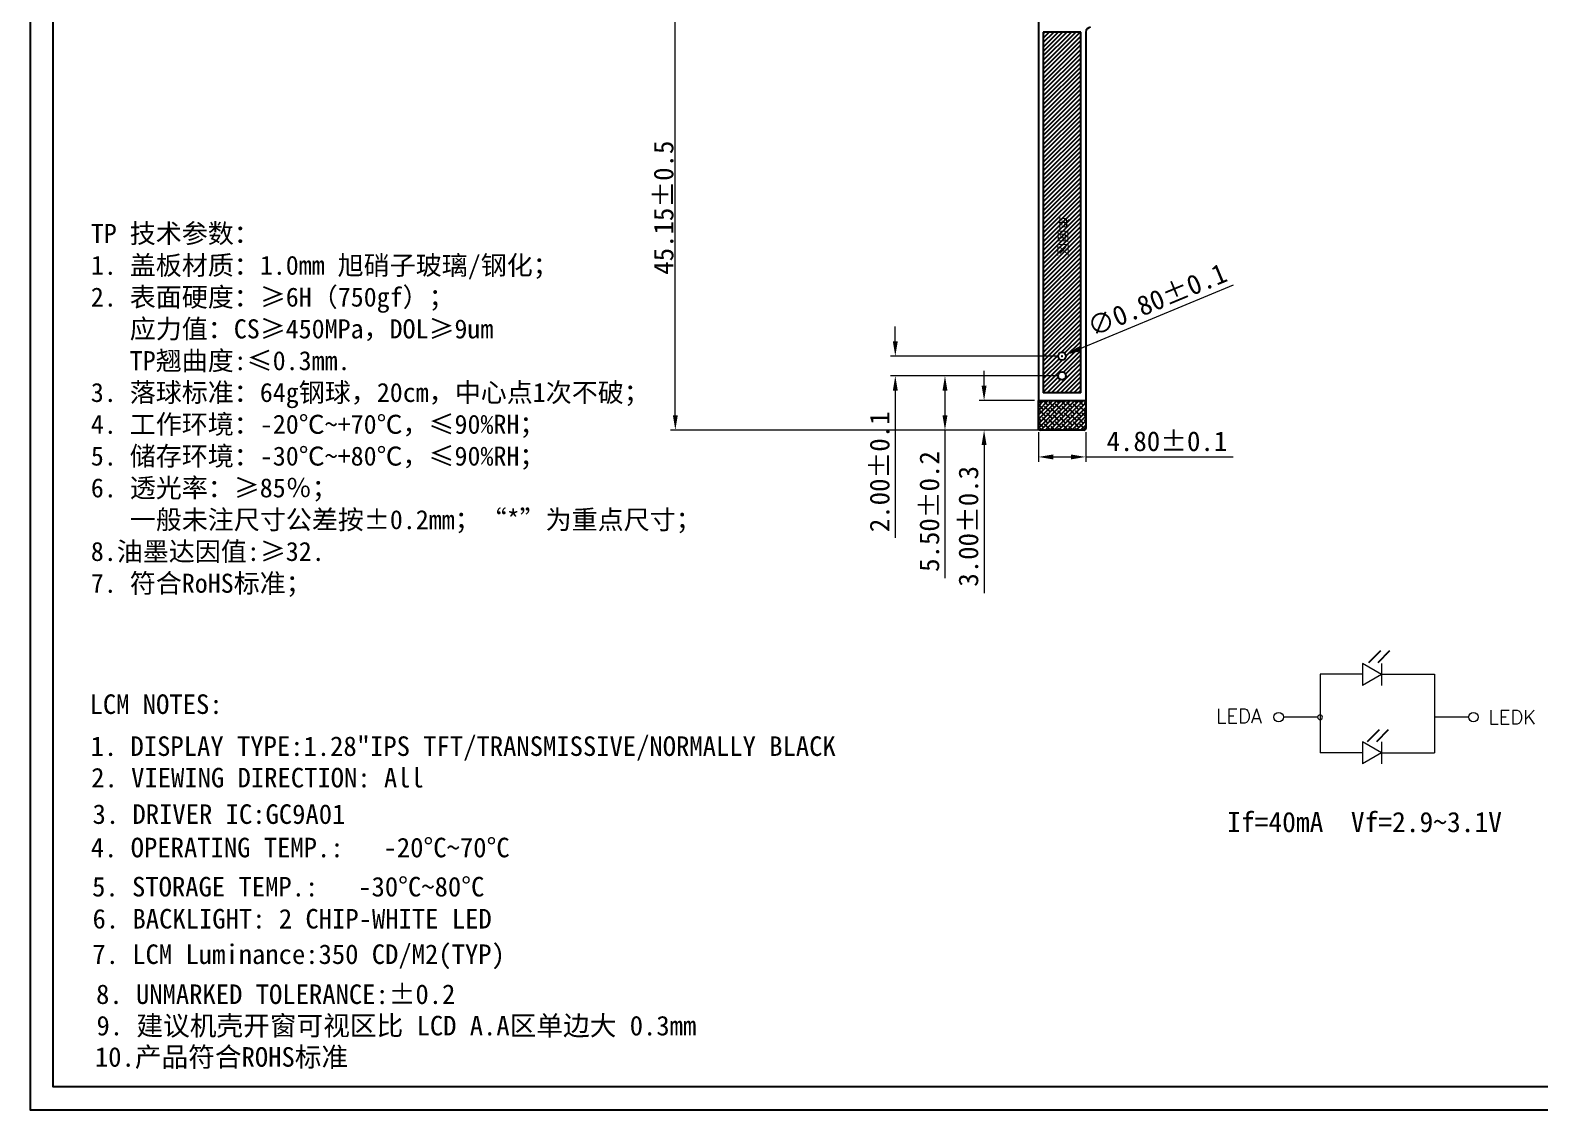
# Model space of a CAD drawing. Header units: millimetres. Extents: x 1006 to 1299, y 435 to 634.
# Drawn here: x 1006.4 to 1159.5, y 434.7 to 544.2 of the extents above; entities that cross this region are included whole.
import ezdxf

# ---------------------------------------------------------------- set-up
doc = ezdxf.new("R2010")
doc.units = ezdxf.units.MM
for name, color, linetype in [('dim', 3, 'Continuous'), ('FPC', 33, 'Continuous'), ('FRAME', 154, 'Continuous'), ('图框', 7, 'Continuous')]:
    doc.layers.add(name, color=color, linetype=linetype)
doc.layers.add('DIM（标注）', color=3, linetype='Continuous', lineweight=15)
doc.styles.add('RD', font='ROMAND.shx', dxfattribs={"width": 0.8})
doc.styles.add('St', font='', dxfattribs={"height": 2})
doc.styles.add('style2', font='romans.shx', dxfattribs={"bigfont": 'bigfont.shx'})
doc.styles.add('宋体', font='')
doc.styles.add('工程', font='gbenor.shx', dxfattribs={"width": 1.25, "bigfont": 'gbcbig.shx'})
doc.styles.get('St').set_extended_font_data('SimSun')
doc.styles.get('宋体').set_extended_font_data('SimSun')
doc.dimstyles.new('SH', dxfattribs={"dimscale": 1.4, "dimtxt": 1, "dimasz": 0.5, "dimexe": 0.8, "dimexo": 0.625, "dimtad": 0, "dimzin": 0, "dimdsep": 46, "dimtxsty": 'RD', "dimcen": 2.5, "dimadec": 0, "dimazin": 0, "dimtfac": 0.6, "dimtmove": 0, "dimatfit": 3, "dimfxl": 1, "dimtolj": 1, "dimarcsym": 0})
doc.dimstyles.new('标准', dxfattribs={"dimtxt": 2, "dimasz": 1.8, "dimexe": 0.5, "dimexo": 0.4, "dimgap": 0.1, "dimtad": 1, "dimzin": 1, "dimdsep": 46, "dimtxsty": '工程', "dimblk": 'CLOSEDBLANK', "dimcen": 0.09, "dimclrd": 3, "dimclre": 3, "dimclrt": 3, "dimadec": 0, "dimazin": 0, "dimtfac": 1, "dimtofl": 0, "dimtmove": 0, "dimatfit": 3, "dimldrblk": 'CLOSEDBLANK', "dimfxl": 1, "dimtolj": 1, "dimlwd": 0, "dimlwe": 0, "dimarcsym": 0})

# ---------------------------------------------------------------- blocks, each defined once
blk = doc.blocks.new('*D123')
at = {"color": 7, "lineweight": 0, "transparency": 16777216}
for p, q in [((1108.66, 503.47), (1108.66, 500.45)), ((1113.46, 503.47), (1113.46, 500.45))]:
    blk.add_line(p, q, dxfattribs=at)
at = {"color": 3, "lineweight": 0, "transparency": 16777216}
for p, q in [((1110.16, 500.95), (1111.96, 500.95)), ((1113.46, 500.95), (1128.44, 500.95))]:
    blk.add_line(p, q, dxfattribs=at)
at = {"color": 3, "transparency": 16777216}
for points in [[(1110.16, 501.2), (1110.16, 500.7), (1108.66, 500.95)], [(1111.96, 501.2), (1111.96, 500.7), (1113.46, 500.95)]]:
    blk.add_solid(points, dxfattribs=at)
at = {"layer": 'Defpoints', "color": 0, "transparency": 16777216}
for p in [(1108.66, 503.87), (1113.46, 503.87), (1113.46, 500.95)]:
    blk.add_point(p, dxfattribs=at)
at = {"color": 3, "transparency": 16777216, "insert": (1121.7, 502.53), "char_height": 2, "attachment_point": 5, "style": '宋体'}
blk.add_mtext('\\A1;4.80±0.1', dxfattribs=at)
blk = doc.blocks.new('_ClosedBlank')
at = {"color": 0, "linetype": 'ByBlock', "lineweight": -2}
for p, q in [((-1, 0.17), (0, 0)), ((-1, 0.17), (-1, -0.17)), ((0, 0), (-1, -0.17))]:
    blk.add_line(p, q, dxfattribs=at)
blk = doc.blocks.new('*D124')
at = {"color": 3, "lineweight": 0, "transparency": 16777216}
for p, q in [((1103.15, 508.17), (1103.15, 509.67)), ((1103.15, 502.17), (1103.15, 487.14))]:
    blk.add_line(p, q, dxfattribs=at)
at = {"color": 7, "lineweight": 0, "transparency": 16777216}
for p, q in [((1108.26, 506.67), (1102.65, 506.67)), ((1108.46, 503.67), (1102.65, 503.67))]:
    blk.add_line(p, q, dxfattribs=at)
at = {"color": 3, "transparency": 16777216}
for points in [[(1102.9, 508.17), (1103.4, 508.17), (1103.15, 506.67)], [(1102.9, 502.17), (1103.4, 502.17), (1103.15, 503.67)]]:
    blk.add_solid(points, dxfattribs=at)
at = {"layer": 'Defpoints', "color": 0, "transparency": 16777216}
for p in [(1108.66, 506.67), (1103.15, 503.67), (1108.86, 503.67)]:
    blk.add_point(p, dxfattribs=at)
at = {"color": 3, "transparency": 16777216, "insert": (1101.57, 493.91), "char_height": 2, "attachment_point": 5, "rotation": 90, "style": '宋体'}
blk.add_mtext('\\A1;3.00±0.3', dxfattribs=at)
blk = doc.blocks.new('*D129')
at = {"color": 7, "lineweight": 0, "transparency": 16777216}
for p, q in [((1110.66, 509.17), (1098.68, 509.17)), ((1108.46, 503.67), (1098.68, 503.67))]:
    blk.add_line(p, q, dxfattribs=at)
at = {"color": 3, "lineweight": 0, "transparency": 16777216}
for p, q in [((1099.18, 507.67), (1099.18, 505.17)), ((1099.18, 503.67), (1099.18, 488.64))]:
    blk.add_line(p, q, dxfattribs=at)
at = {"color": 3, "transparency": 16777216}
for points in [[(1098.93, 507.67), (1099.43, 507.67), (1099.18, 509.17)], [(1098.93, 505.17), (1099.43, 505.17), (1099.18, 503.67)]]:
    blk.add_solid(points, dxfattribs=at)
at = {"layer": 'Defpoints', "color": 0, "transparency": 16777216}
for p in [(1111.06, 509.17), (1099.18, 503.67), (1108.86, 503.67)]:
    blk.add_point(p, dxfattribs=at)
at = {"color": 3, "transparency": 16777216, "insert": (1097.61, 495.41), "char_height": 2, "attachment_point": 5, "rotation": 90, "style": '宋体'}
blk.add_mtext('\\A1;5.50±0.2', dxfattribs=at)
blk = doc.blocks.new('*D130')
at = {"color": 3, "lineweight": 0, "transparency": 16777216}
for p, q in [((1094.14, 512.67), (1094.14, 514.17)), ((1094.14, 507.67), (1094.14, 492.73))]:
    blk.add_line(p, q, dxfattribs=at)
at = {"color": 7, "lineweight": 0, "transparency": 16777216}
for p, q in [((1110.66, 511.17), (1093.64, 511.17)), ((1110.66, 509.17), (1093.64, 509.17))]:
    blk.add_line(p, q, dxfattribs=at)
at = {"color": 3, "transparency": 16777216}
for points in [[(1093.89, 512.67), (1094.39, 512.67), (1094.14, 511.17)], [(1093.89, 507.67), (1094.39, 507.67), (1094.14, 509.17)]]:
    blk.add_solid(points, dxfattribs=at)
at = {"layer": 'Defpoints', "color": 0, "transparency": 16777216}
for p in [(1111.06, 511.17), (1094.14, 509.17), (1111.06, 509.17)]:
    blk.add_point(p, dxfattribs=at)
at = {"color": 3, "transparency": 16777216, "insert": (1092.56, 499.44), "char_height": 2, "attachment_point": 5, "rotation": 90, "style": '宋体'}
blk.add_mtext('\\A1;2.00±0.1', dxfattribs=at)
blk = doc.blocks.new('*D131')
at = {"color": 3, "lineweight": 0, "transparency": 16777216}
blk.add_line((1128.41, 518.37), (1112.81, 511.9), dxfattribs=at)
at = {"color": 7, "lineweight": 0, "transparency": 16777216}
for p, q in [((1110.97, 511.17), (1111.15, 511.17)), ((1111.06, 511.08), (1111.06, 511.26))]:
    blk.add_line(p, q, dxfattribs=at)
at = {"color": 3, "transparency": 16777216}
blk.add_solid([(1112.72, 512.13), (1112.91, 511.67), (1111.43, 511.32)], dxfattribs=at)
at = {"layer": 'Defpoints', "color": 0, "transparency": 16777216}
for p in [(1110.69, 511.02), (1111.43, 511.32)]:
    blk.add_point(p, dxfattribs=at)
at = {"color": 3, "transparency": 16777216, "insert": (1120.7, 516.88), "char_height": 2, "attachment_point": 5, "rotation": 22.5407, "style": '宋体'}
blk.add_mtext('\\A1;∅0.80±0.1', dxfattribs=at)
blk = doc.blocks.new('*D147')
at = {"color": 3, "lineweight": 0, "transparency": 16777216}
for p, q in [((1077.7, 548.82), (1071.32, 548.82)), ((1071.82, 505.17), (1071.82, 547.32)), ((1109.6, 503.67), (1071.32, 503.67))]:
    blk.add_line(p, q, dxfattribs=at)
at = {"color": 3, "transparency": 16777216}
for points in [[(1071.57, 547.32), (1072.07, 547.32), (1071.82, 548.82)], [(1071.57, 505.17), (1072.07, 505.17), (1071.82, 503.67)]]:
    blk.add_solid(points, dxfattribs=at)
at = {"layer": 'Defpoints', "color": 0, "transparency": 16777216}
for p in [(1071.82, 548.82), (1078.1, 548.82), (1110, 503.67)]:
    blk.add_point(p, dxfattribs=at)
at = {"color": 3, "transparency": 16777216, "insert": (1070.64, 526.24), "char_height": 2, "attachment_point": 5, "rotation": 90, "style": '宋体'}
blk.add_mtext('\\A1;45.15%%P0.5', dxfattribs=at)

msp = doc.modelspace()

# ---------------------------------------------------------------- hatches: boundary and pattern name
h = msp.add_hatch()
h.set_pattern_fill('ANSI31', color=256, scale=0.1, style=0)
h.set_pattern_definition([(45, (11.34007, 9.5764), (-0.2245064, 0.2245064), [])])
edge = h.paths.add_edge_path(flags=16)
edge.add_arc((1111.058, 509.17), 0.4, 0, 360)
edge = h.paths.add_edge_path(flags=16)
edge.add_arc((1111.058, 511.17), 0.4, 0, 360)
h.paths.add_polyline_path([(1112.961, 544.04), (1109.161, 544.04), (1109.161, 507.458), (1112.961, 507.458)])
h.paths.add_polyline_path([(1110.023, 525.722), (1110.023, 520.932), (1111.953, 520.932), (1111.953, 525.722)], flags=24)
h = msp.add_hatch()
h.set_pattern_fill('ANSI38', color=22, scale=0.1, style=0)
h.set_pattern_definition([(45, (11.34007, 9.5764), (-0.2245064, 0.2245064), []), (135, (11.34007, 9.5764), (-0.67351921, 0.2245064), [0.79375, -0.47625])])
h.paths.add_polyline_path([(1113.258, 503.67, 0.4142136), (1113.458, 503.87), (1113.458, 506.67), (1108.658, 506.67), (1108.658, 503.87, 0.4142136), (1108.858, 503.67)])

# ---------------------------------------------------------------- linework, layer by layer
for p, q in [((1109.161, 544.04), (1109.161, 507.458)), ((1112.961, 544.04), (1109.161, 544.04)), ((1112.961, 507.458), (1112.961, 544.04)), ((1112.961, 507.458), (1109.161, 507.458))]:
    msp.add_line(p, q)
at = {"color": 22}
msp.add_lwpolyline([(1108.658, 506.67), (1113.458, 506.67), (1113.458, 503.87, -0.4142136), (1113.258, 503.67), (1108.858, 503.67, -0.4142136), (1108.658, 503.87)], format="xyb", close=True, dxfattribs=at)
at = {"color": 30}
msp.add_arc((1113.958, 544.04), 0.5, 90, 180, dxfattribs=at)
at = {"layer": 'DIM（标注）', "color": 7}
for p, q in [((1141.531, 479.997), (1141.531, 477.758)), ((1143.471, 478.877), (1141.531, 479.997)), ((1143.471, 479.997), (1143.471, 477.758)), ((1137.238, 478.899), (1137.238, 470.925)), ((1141.531, 478.899), (1137.238, 478.899)), ((1143.471, 478.877), (1141.531, 477.758)), ((1143.471, 478.899), (1148.838, 478.899)), ((1148.842, 478.899), (1148.842, 470.925)), ((1136.998, 474.549), (1133.522, 474.549)), ((1152.318, 474.549), (1148.842, 474.549)), ((1141.531, 472.045), (1141.531, 469.806)), ((1143.471, 470.925), (1141.531, 472.045)), ((1143.471, 472.045), (1143.471, 469.806)), ((1141.531, 470.925), (1137.238, 470.925)), ((1143.471, 470.925), (1141.531, 469.806)), ((1143.471, 470.925), (1148.842, 470.925))]:
    msp.add_line(p, q, dxfattribs=at)
for points in [[(1133.522, 474.549, -1), (1132.562, 474.549, -1)], [(1153.278, 474.549, -1), (1152.318, 474.549, -1)], [(1136.998, 474.542, 1), (1137.478, 474.542, 1)]]:
    msp.add_lwpolyline(points, format="xyb", close=True, dxfattribs=at)
at = {"layer": 'FPC', "color": 30}
for p, q in [((1108.658, 549.937), (1108.658, 503.87)), ((1113.458, 544.04), (1113.458, 503.87)), ((1113.258, 503.67), (1108.858, 503.67))]:
    msp.add_line(p, q, dxfattribs=at)
for centre in [(1111.058, 511.17), (1111.058, 509.17)]:
    msp.add_circle(centre, 0.4, dxfattribs=at)
for centre, start, end in [((1108.858, 503.87), 180, 270), ((1113.258, 503.87), 270, 0)]:
    msp.add_arc(centre, 0.2, start, end, dxfattribs=at)
at = {"layer": 'FRAME', "color": 7}
for points in [[(1298.759, 633.641), (1006.358, 633.641), (1006.358, 434.707), (1298.759, 434.707)], [(1296.423, 437.043), (1008.695, 437.043), (1008.695, 631.304), (1296.423, 631.304)]]:
    msp.add_lwpolyline(points, close=True, dxfattribs=at)

# ---------------------------------------------------------------- texts
at = {"color": 6, "linetype": 'ByBlock', "insert": (1111.653, 525.405), "char_height": 1, "width": 4.83133, "attachment_point": 1, "rotation": 270, "style": '宋体'}
msp.add_mtext('单面区', dxfattribs=at)
at = {"color": 7, "insert": (1012.686, 465.701), "char_height": 1.98483, "width": 53.41277, "attachment_point": 1, "style": '宋体'}
msp.add_mtext('3. DRIVER IC:GC9A01', dxfattribs=at)
at = {"layer": 'dim', "color": 4, "insert": (1012.511, 524.591), "char_height": 1.93536, "width": 97.45699, "attachment_point": 1, "style": 'St'}
msp.add_mtext('TP 技术参数：    \\P1. 盖板材质：1.0mm 旭硝子{\\C256;玻璃/钢化}；\\P2. {\\C256;表面硬度：\\C1;≥6H（750gf）\\C256;；\\P   应力值：\\C1;CS≥450MPa，DOL≥9um\\P   }TP翘曲度:≤0.3mm.\\P3. 落球标准：64g钢球，20cm，中心点1次不破；\\P4. 工作环境：-20℃~+70℃，≤90%RH；\\P5. 储存环境：-30℃~+80℃，≤90%RH；\\P6. 透光率：≥85％；\\P   一般未注尺寸公差按±0.2mm；“{\\C0;*}”为重点尺寸；\\P8.油墨达因值:≥32.\\P7. 符合RoHS标准；', dxfattribs=at)
at = {"layer": 'DIM（标注）', "color": 7}
for s, height, style, p in [('LEDA', 1.44, 'style2', (1126.704, 473.936)), ('LEDK', 1.44, 'style2', (1154.333, 473.822)), ('If=40mA  Vf=2.9~3.1V ', 2.0487, '宋体', (1127.823, 462.883))]:
    msp.add_text(s, height=height, dxfattribs=dict(at, style=style)).set_placement(p)
at = {"layer": '图框', "style": '宋体'}
for s, height, p in [('LCM NOTES:', 1.9848, (1012.383, 474.871)), ('1. DISPLAY TYPE:1.28"IPS TFT/TRANSMISSIVE/NORMALLY BLACK', 1.98483, (1012.487, 470.612)), ('2. VIEWING DIRECTION: All', 1.98483, (1012.547, 467.417)), ('4. OPERATING TEMP.:   -20%%DC~70%%DC', 1.98483, (1012.507, 460.326)), ('5. STORAGE TEMP.:   -30%%DC~80%%DC', 1.98483, (1012.64, 456.354)), ('6. BACKLIGHT: 2 CHIP-WHITE LED', 1.98483, (1012.684, 453.099)), ('7. LCM Luminance:350 CD/M2(TYP)', 1.98483, (1012.663, 449.502)), ('8. UNMARKED TOLERANCE:%%P0.2', 1.98483, (1013.042, 445.443)), ('9. 建议机壳开窗可视区比 LCD A.A区单边大 0.3mm', 1.98483, (1013.087, 442.256))]:
    msp.add_text(s, height=height, dxfattribs=at).set_placement(p)
at = {"layer": '图框', "insert": (1012.925, 441.063), "char_height": 1.98483, "width": 53.41277, "attachment_point": 1, "style": '宋体'}
msp.add_mtext('10.产品符合ROHS标准', dxfattribs=at)

# ---------------------------------------------------------------- dimensions: what is measured, and where the dimension line sits
dim = msp.add_linear_dim(base=(1071.816, 548.816), p1=(1109.996, 503.67), p2=(1078.101, 548.816), angle=90, text='<>%%P0.5', dimstyle='标准', override={"dimasz": 1.5, "dimtxsty": '宋体', "dimsah": 1})
dim.commit()
dim.dimension.update_dxf_attribs({"geometry": '*D147', "text_midpoint": (1070.638, 526.243)})
at = {"color": 3}
dim = msp.add_diameter_dim_2p(p1=(1110.688, 511.016), p2=(1111.427, 511.323), dimstyle='标准', override={"dimasz": 1.5, "dimgap": 0.5, "dimtxsty": '宋体', "dimsah": 1, "dimclrd": 3, "dimclre": 7, "dimclrt": 3, "dimtol": 1, "dimtp": 0.1, "dimtm": 0.1}, dxfattribs=at)
dim.commit()
dim.dimension.update_dxf_attribs({"geometry": '*D131', "text_midpoint": (1120.7, 516.881)})
for base, p1, p2, override, picture, middle in [((1094.14, 509.17), (1111.058, 511.17), (1111.058, 509.17), {"dimasz": 1.5, "dimgap": 0.5, "dimtxsty": '宋体', "dimsah": 1, "dimclrd": 3, "dimclre": 7, "dimclrt": 3, "dimtol": 1, "dimtp": 0.1, "dimtm": 0.1}, '*D130', (1094.14, 499.444)), ((1099.185, 503.67), (1111.058, 509.17), (1108.858, 503.67), {"dimasz": 1.5, "dimgap": 0.5, "dimtxsty": '宋体', "dimsah": 1, "dimclrd": 3, "dimclre": 7, "dimclrt": 3, "dimtol": 1, "dimtp": 0.2, "dimtm": 0.2}, '*D129', (1099.185, 495.407)), ((1103.145, 503.67), (1108.658, 506.67), (1108.858, 503.67), {"dimasz": 1.5, "dimgap": 0.5, "dimtxsty": '宋体', "dimsah": 1, "dimclrd": 3, "dimclre": 7, "dimclrt": 3, "dimtol": 1, "dimlim": 0, "dimtp": 0.3, "dimtm": 0.3}, '*D124', (1103.145, 493.907))]:
    dim = msp.add_linear_dim(base=base, p1=p1, p2=p2, angle=90, dimstyle='标准', override=override, dxfattribs=at)
    dim.commit()
    dim.dimension.update_dxf_attribs({"geometry": picture, "text_midpoint": middle, "dimtype": 160})
dim = msp.add_linear_dim(base=(1113.458, 500.952), p1=(1108.658, 503.87), p2=(1113.458, 503.87), dimstyle='标准', override={"dimasz": 1.5, "dimgap": 0.5, "dimtxsty": '宋体', "dimsah": 1, "dimclrd": 3, "dimclre": 7, "dimclrt": 3, "dimtol": 1, "dimlim": 0, "dimtp": 0.1, "dimtm": 0.1}, dxfattribs=at)
dim.commit()
dim.dimension.update_dxf_attribs({"geometry": '*D123', "text_midpoint": (1121.698, 502.53)})

# ---------------------------------------------------------------- leaders
at = {"layer": 'DIM（标注）', "color": 7}
for points in [[(1143.36, 481.273), (1142.146, 480.059)], [(1144.301, 481.263), (1143.087, 480.049)], [(1143.226, 473.265), (1142.012, 472.051)], [(1144.167, 473.255), (1142.953, 472.041)]]:
    msp.add_leader(points, dimstyle='SH', override={"dimscale": 0.25, "dimasz": 2, "dimtoh": 1}, dxfattribs=at)

doc.saveas('drawing.dxf')
